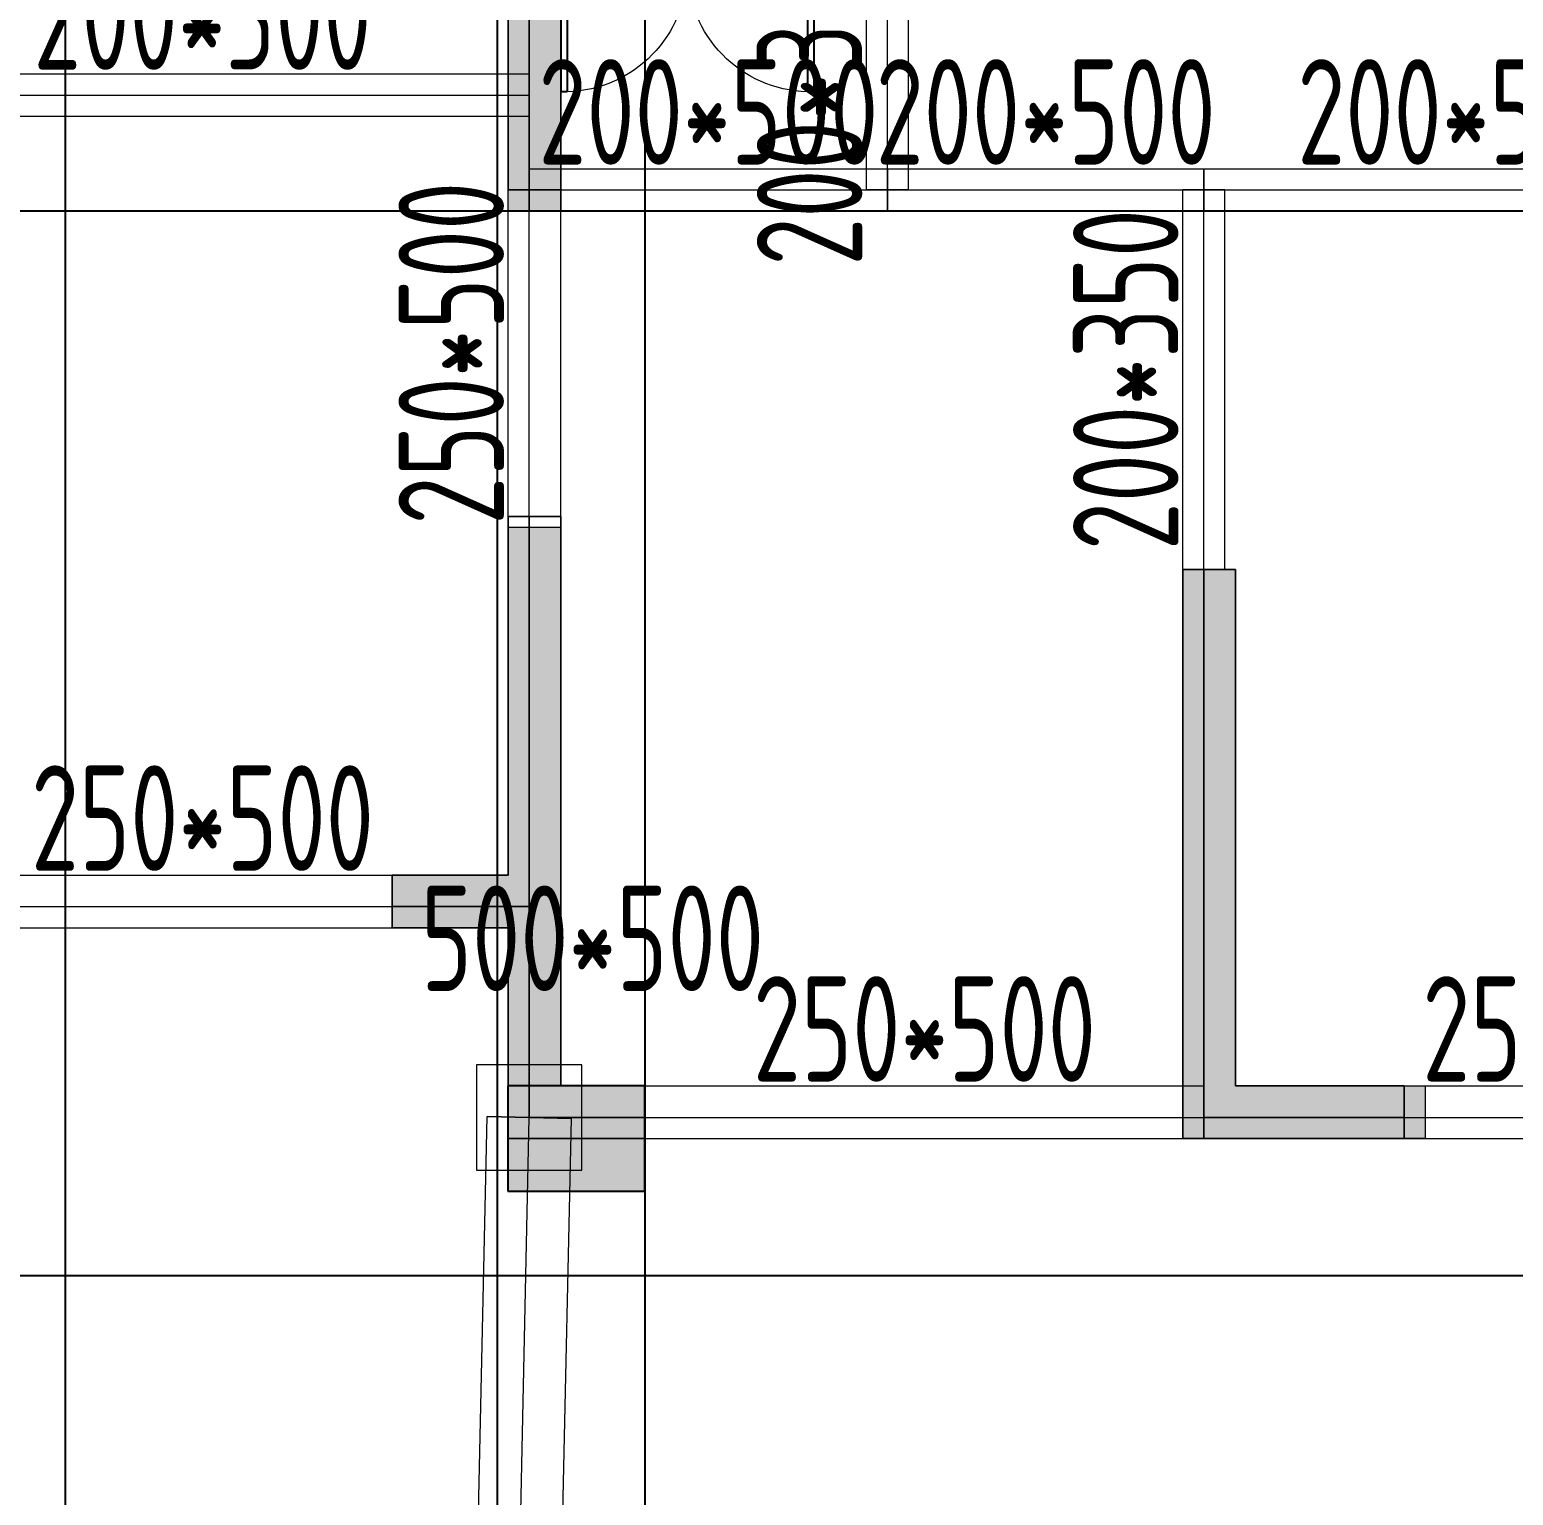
# Model space of a CAD drawing. Extents: x 369444 to 684549, y -549309 to 575337.
# Drawn here: x 397205 to 404243, y 449164 to 456117 of the extents above; entities that cross this region are included whole.
import ezdxf

# ---------------------------------------------------------------- set-up
doc = ezdxf.new("R2010")
doc.units = 0
doc.header["$LTSCALE"] = 1000
doc.header["$MEASUREMENT"] = 0
for name, color, linetype, lineweight, true_color in [('-1-0-1', 7, 'Continuous', 0, 0xc0c0c0), ('-1-1-2', 7, 'Continuous', 0, 0xc0c0c0), ('-2-0-1', 1, 'Continuous', 0, 0xff0000), ('-2-1-2', 9, 'Continuous', 0, 0x808080), ('1-6-1', 7, 'Continuous', 0, 0x55ff55), ('1-6-2', 7, 'Continuous', 0, 0x55ff55), ('11-6-1', 2, 'Continuous', 0, 0xffff00), ('11-6-2', 2, 'Continuous', 0, 0xffff00), ('11-6-5', 2, 'Continuous', 0, 0xffff00), ('12-6-1', 4, 'Continuous', 0, 0x00ffff), ('12-6-2', 4, 'Continuous', 0, 0x00ffff), ('12-6-5', 4, 'Continuous', 0, 0x00ffff)]:
    doc.layers.add(name, color=color, linetype=linetype, lineweight=lineweight, true_color=true_color)
for name, color, linetype in [('A-WALL-HATCH', 8, 'Continuous'), ('COLUMN', 9, 'Continuous'), ('DOTE', 1, 'Continuous'), ('PUB_HATCH', 8, 'Continuous'), ('WINDOW', 4, 'Continuous')]:
    doc.layers.add(name, color=color, linetype=linetype)
doc.styles.add('yjkcad', font='yjkeng.shx', dxfattribs={"width": 0.7, "height": 250, "bigfont": 'yjkchn.shx'})

# ---------------------------------------------------------------- blocks, each defined once
blk = doc.blocks.new('$DorLib2D$00000002')
for p, q in [((-0.5, 0), (-0.5, 0.4875)), ((-0.475, 0.4875), (-0.5, 0.4875)), ((-0.475, 0), (-0.475, 0.4875)), ((0.475, 0), (0.475, 0.4875)), ((0.475, 0.4875), (0.5, 0.4875)), ((0.5, 0), (0.5, 0.4875)), ((-0.5, 0), (-0.475, 0)), ((0.5, 0), (0.475, 0))]:
    blk.add_line(p, q)
at = {"lineweight": 13}
for centre, start, end in [((-0.4875, 0), 0, 88.53072), ((0.4875, 0), 91.46928, 180)]:
    blk.add_arc(centre, 0.4875, start, end, dxfattribs=at)

msp = doc.modelspace()

# ---------------------------------------------------------------- hatches: boundary and pattern name
at = {"layer": 'A-WALL-HATCH'}
msp.add_hatch(color=256, dxfattribs=at).paths.add_polyline_path([(400123.3, 450607), (400123.3, 451107), (399473.3, 451107), (399473.3, 450607)])
at = {"layer": 'PUB_HATCH'}
h = msp.add_hatch(color=256, dxfattribs=at)
h.dxf.hatch_style = 1
h.paths.add_polyline_path([(433674.5, 461707), (433674.5, 462107), (434074.5, 462107), (434074.5, 461707)], flags=17)
h.paths.add_polyline_path([(405174.5, 461707), (405174.5, 462107), (404774.5, 462107), (404774.5, 461707)], flags=17)
h.paths.add_polyline_path([(419974.5, 457857), (420074.5, 457857), (420074.5, 458357), (419574.5, 458357), (419574.5, 457857), (419724.5, 457857)], flags=17)
h.paths.add_polyline_path([(420174.5, 458357), (419574.5, 458357), (419574.5, 455257), (419974.5, 455257), (419974.5, 455457), (419824.5, 455457), (419824.5, 458107), (420174.5, 458107)])
h.paths.add_polyline_path([(399474.5, 455257), (399474.5, 460257), (400224.5, 460257), (400224.5, 460007), (399724.5, 460007), (399724.5, 455257)])
h.paths.add_polyline_path([(409249.5, 456957), (409249.5, 460257), (409499.5, 460257), (409499.5, 456957)])
h.paths.add_polyline_path([(393024.5, 457657), (393024.5, 452107), (393524.5, 452107), (393524.5, 451857), (392774.5, 451857), (392774.5, 457657)])
h.paths.add_polyline_path([(396324.5, 451857), (395424.5, 451857), (395424.5, 452107), (396324.5, 452107), (396324.5, 454357), (396574.5, 454357), (396574.5, 452107), (397124.5, 452107), (397124.5, 451857)])
h.paths.add_polyline_path([(402924.5, 453557), (402924.5, 451107), (403824.5, 451107), (403824.5, 450857), (402674.5, 450857), (402674.5, 453557)])
h.paths.add_polyline_path([(405624.5, 459557), (405624.5, 460257), (407674.5, 460257), (407674.5, 460007), (405874.5, 460007), (405874.5, 459557)])
h.paths.add_polyline_path([(416074.5, 453557), (416074.5, 450857), (414924.5, 450857), (414924.5, 451107), (415824.5, 451107), (415824.5, 453557)])
h.paths.add_polyline_path([(413574.5, 458107), (413074.5, 458107), (413074.5, 455457), (413274.5, 455457), (413274.5, 455257), (412824.5, 455257), (412824.5, 458357), (413574.5, 458357)])
h.paths.add_polyline_path([(419274.5, 453557), (419274.5, 450857), (418624.5, 450857), (418624.5, 451107), (419024.5, 451107), (419024.5, 453557)])
h.paths.add_polyline_path([(406974.5, 461656.8), (406974.5, 462557), (410374.5, 462557), (410374.5, 461656.8), (410174.5, 461656.8), (410174.5, 462357), (407174.5, 462357), (407174.5, 461656.7)], flags=17)
h.paths.add_polyline_path([(405274.5, 455457), (405674.5, 455457), (405674.5, 458107), (405174.5, 458107), (405174.5, 458357), (405874.5, 458357), (405874.5, 455257), (405274.5, 455257)])
h.paths.add_polyline_path([(399724.5, 451107), (400124.5, 451107), (400124.5, 450857), (399474.5, 450857), (399474.5, 451857), (398924.5, 451857), (398924.5, 452107), (399474.5, 452107), (399474.5, 453757), (399724.5, 453757), (399724.5, 452107)])
h.paths.add_polyline_path([(405924.5, 451107), (406124.5, 451107), (406124.5, 450857), (405924.5, 450857), (405524.5, 450857), (405524.5, 451107), (405674.5, 451107), (405674.5, 453557), (405924.5, 453557)])
h.paths.add_polyline_path([(418674.5, 458357), (419274.5, 458357), (419274.5, 455257), (418874.5, 455257), (418874.5, 455457), (419024.5, 455457), (419024.5, 458107), (418674.5, 458107)])
h.paths.add_polyline_path([(396324.5, 456907), (396324.5, 457407), (394524.5, 457407), (394524.5, 457657), (396574.5, 457657), (396574.5, 456907)])
h.paths.add_polyline_path([(401924.5, 458107), (401374.5, 458107), (401374.5, 456307), (401124.5, 456307), (401124.5, 458357), (401924.5, 458357)])
h.paths.add_polyline_path([(410174.5, 464207), (410174.5, 464757), (407974.5, 464757), (407974.5, 464207), (407774.5, 464207), (407774.5, 464957), (410374.5, 464957), (410374.5, 464207)], flags=17)
h.paths.add_polyline_path([(413074.5, 451107), (413224.5, 451107), (413224.5, 450857), (412824.5, 450857), (412624.5, 450857), (412624.5, 451107), (412824.5, 451107), (412824.5, 453557), (413074.5, 453557)])
h.paths.add_polyline_path([(439124.5, 455257), (439124.5, 460007), (438624.5, 460007), (438624.5, 460257), (439374.5, 460257), (439374.5, 455257)])
h.paths.add_polyline_path([(429349.5, 456957), (429349.5, 460257), (429599.5, 460257), (429599.5, 456957)])
h.paths.add_polyline_path([(446074.5, 457657), (446074.5, 451857), (445324.5, 451857), (445324.5, 452107), (445824.5, 452107), (445824.5, 457657)])
h.paths.add_polyline_path([(441724.5, 451857), (441724.5, 452107), (442274.5, 452107), (442274.5, 454357), (442524.5, 454357), (442524.5, 452107), (443424.5, 452107), (443424.5, 451857), (442524.5, 451857)])
h.paths.add_polyline_path([(432974.5, 459557), (432974.5, 460007), (431174.5, 460007), (431174.5, 460257), (433224.5, 460257), (433224.5, 459557)])
h.paths.add_polyline_path([(423024.5, 453557), (423024.5, 451107), (423924.5, 451107), (423924.5, 450857), (422774.5, 450857), (422774.5, 453557)])
h.paths.add_polyline_path([(425274.5, 458357), (426024.5, 458357), (426024.5, 455257), (425574.5, 455257), (425574.5, 455457), (425774.5, 455457), (425774.5, 458107), (425274.5, 458107)])
h.paths.add_polyline_path([(419824.5, 453557), (419824.5, 451107), (420224.5, 451107), (420224.5, 450857), (419574.5, 450857), (419574.5, 453557)])
h.paths.add_polyline_path([(431674.5, 461656.8), (431674.5, 462357), (428674.5, 462357), (428674.5, 461656.8), (428474.5, 461656.8), (428474.5, 462557), (431874.5, 462557), (431874.5, 461656.8)], flags=17)
h.paths.add_polyline_path([(433574.5, 455257), (432974.5, 455257), (432974.5, 458357), (433674.5, 458357), (433674.5, 458107), (433174.5, 458107), (433174.5, 455457), (433574.5, 455457)])
h.paths.add_polyline_path([(439124.5, 452107), (439124.5, 453757), (439374.5, 453757), (439374.5, 452107), (439924.5, 452107), (439924.5, 451857), (439374.5, 451857), (439374.5, 450857), (438724.5, 450857), (438724.5, 451107), (439124.5, 451107)])
h.paths.add_polyline_path([(444324.5, 457407), (442524.5, 457407), (442524.5, 456907), (442274.5, 456907), (442274.5, 457657), (444324.5, 457657)])
h.paths.add_polyline_path([(432924.5, 453557), (433174.5, 453557), (433174.5, 451107), (433324.5, 451107), (433324.5, 450857), (432924.5, 450857), (432724.5, 450857), (432724.5, 451107), (432924.5, 451107)])
h.paths.add_polyline_path([(436924.5, 458357), (437724.5, 458357), (437724.5, 456307), (437474.5, 456307), (437474.5, 458107), (436924.5, 458107)])
h.paths.add_polyline_path([(436174.5, 453557), (436174.5, 450857), (435024.5, 450857), (435024.5, 451107), (435924.5, 451107), (435924.5, 453557)])
h.paths.add_polyline_path([(428474.5, 464207), (428474.5, 464957), (431074.5, 464957), (431074.5, 464207), (430874.5, 464207), (430874.5, 464757), (428674.5, 464757), (428674.5, 464207)], flags=17)
h.paths.add_polyline_path([(429349.5, 451107), (429349.5, 454357), (429599.5, 454357), (429599.5, 451107), (430324.5, 451107), (430324.5, 450857), (429349.5, 450857), (428624.5, 450857), (428624.5, 451107)])
h.paths.add_polyline_path([(425774.5, 453557), (426024.5, 453557), (426024.5, 451107), (426224.5, 451107), (426224.5, 450857), (426024.5, 450857), (425624.5, 450857), (425624.5, 451107), (425774.5, 451107)])
h.paths.add_polyline_path([(413074.5, 461657.3), (413324.5, 461657.3), (413324.5, 462157.3), (412824.5, 462157.3), (412824.5, 461657.3)], flags=17)
h.paths.add_polyline_path([(425774.5, 461657), (426024.5, 461657), (426024.5, 462157), (425524.5, 462157), (425524.5, 461657)], flags=17)
edge = h.paths.add_edge_path()
edge.add_line((413074.5, 461657), (413074.5, 460057))
edge.add_line((413074.5, 460057), (411074.5, 460057))
edge.add_line((411074.5, 460057), (411074.5, 460257))
edge.add_line((411074.5, 460257), (412824.5, 460257))
edge.add_line((412824.5, 460257), (412824.5, 461657.3))
edge.add_line((404774.5, 461707), (401874.5, 461707))
edge.add_line((401874.5, 461707), (401874.5, 464457))
edge.add_line((401874.5, 464457), (399674.5, 464457))
edge.add_line((399674.5, 464457), (399674.5, 461657))
edge.add_line((399674.5, 461657), (399174.5, 461657))
edge.add_line((399174.5, 461657), (399174.5, 461857))
edge.add_line((399174.5, 461857), (399474.5, 461857))
edge.add_line((399474.5, 461857), (399474.5, 464457))
edge.add_line((399474.5, 464457), (397174.5, 464457))
edge.add_line((397174.5, 464457), (397174.5, 463507))
edge.add_line((397174.5, 463507), (396924.5, 463507))
edge.add_line((396924.5, 463507), (396924.5, 464457))
edge.add_line((396924.5, 464457), (396924.5, 464907))
edge.add_line((396924.5, 464907), (392224.5, 464907))
edge.add_line((392224.5, 464907), (392224.5, 461907))
edge.add_line((392224.5, 461907), (393024.5, 461907))
edge.add_line((393024.5, 461907), (393024.5, 461157))
edge.add_line((393024.5, 461157), (392774.5, 461157))
edge.add_line((392774.5, 461157), (392774.5, 461657))
edge.add_line((392774.5, 461657), (391974.5, 461657))
edge.add_line((391974.5, 461657), (391974.5, 465157))
edge.add_line((391974.5, 465157), (397174.5, 465157))
edge.add_line((397174.5, 465157), (397174.5, 464707))
edge.add_line((397174.5, 464707), (399674.5, 464707))
edge.add_line((399674.5, 464707), (402124.5, 464707))
edge.add_line((402124.5, 464707), (402124.5, 461957))
edge.add_line((402124.5, 461957), (404774.5, 461957))
edge.add_line((426024.5, 461657), (426024.5, 460257))
edge.add_line((426024.5, 460257), (427774.5, 460257))
edge.add_line((427774.5, 460257), (427774.5, 460057))
edge.add_line((427774.5, 460057), (425774.5, 460057))
edge.add_line((425774.5, 460057), (425774.5, 461657))
edge.add_line((434074.5, 461957), (436724.5, 461957))
edge.add_line((436724.5, 461957), (436724.5, 464707))
edge.add_line((436724.5, 464707), (439174.5, 464707))
edge.add_line((439174.5, 464707), (441674.5, 464707))
edge.add_line((441674.5, 464707), (441674.5, 465157))
edge.add_line((441674.5, 465157), (446874.5, 465157))
edge.add_line((446874.5, 465157), (446874.5, 461657))
edge.add_line((446874.5, 461657), (446074.5, 461657))
edge.add_line((446074.5, 461657), (446074.5, 461157))
edge.add_line((446074.5, 461157), (445824.5, 461157))
edge.add_line((445824.5, 461157), (445824.5, 461907))
edge.add_line((445824.5, 461907), (446624.5, 461907))
edge.add_line((446624.5, 461907), (446624.5, 464907))
edge.add_line((446624.5, 464907), (441924.5, 464907))
edge.add_line((441924.5, 464907), (441924.5, 464457))
edge.add_line((441924.5, 464457), (441924.5, 463507))
edge.add_line((441924.5, 463507), (441674.5, 463507))
edge.add_line((441674.5, 463507), (441674.5, 464457))
edge.add_line((441674.5, 464457), (439374.5, 464457))
edge.add_line((439374.5, 464457), (439374.5, 461857))
edge.add_line((439374.5, 461857), (439674.5, 461857))
edge.add_line((439674.5, 461857), (439674.5, 461657))
edge.add_line((439674.5, 461657), (439174.5, 461657))
edge.add_line((439174.5, 461657), (439174.5, 464457))
edge.add_line((439174.5, 464457), (436974.5, 464457))
edge.add_line((436974.5, 464457), (436974.5, 461707))
edge.add_line((436974.5, 461707), (434074.5, 461707))
edge.add_line((405174.5, 462107), (405174.5, 467557))
edge.add_line((405174.5, 467557), (412274.5, 467557))
edge.add_line((412274.5, 467557), (412274.5, 464707))
edge.add_line((412274.5, 464707), (412824.5, 464707))
edge.add_line((412824.5, 464707), (412824.5, 464307))
edge.add_line((412824.5, 464307), (413074.5, 464307))
edge.add_line((413074.5, 464307), (413074.5, 464957))
edge.add_line((413074.5, 464957), (412524.5, 464957))
edge.add_line((412524.5, 464957), (412524.5, 467557))
edge.add_line((412524.5, 467557), (413374.5, 467557))
edge.add_line((413374.5, 467557), (413374.5, 465557))
edge.add_line((413374.5, 465557), (419424.5, 465557))
edge.add_line((404924.5, 462107), (404924.5, 467807))
edge.add_line((404924.5, 467807), (412274.5, 467807))
edge.add_line((412274.5, 467807), (413624.5, 467807))
edge.add_line((413624.5, 467807), (413624.5, 465807))
edge.add_line((413624.5, 465807), (419424.5, 465807))
edge.add_line((419924.5, 465557), (425474.5, 465557))
edge.add_line((425474.5, 465557), (425474.5, 467557))
edge.add_line((425474.5, 467557), (426324.5, 467557))
edge.add_line((426324.5, 467557), (426324.5, 464957))
edge.add_line((426324.5, 464957), (425774.5, 464957))
edge.add_line((425774.5, 464957), (425774.5, 464307))
edge.add_line((425774.5, 464307), (426024.5, 464307))
edge.add_line((426024.5, 464307), (426024.5, 464707))
edge.add_line((426024.5, 464707), (426574.5, 464707))
edge.add_line((426574.5, 464707), (426574.5, 467557))
edge.add_line((426574.5, 467557), (433674.5, 467557))
edge.add_line((433674.5, 467557), (433674.5, 462107))
edge.add_line((419924.5, 465807), (425224.5, 465807))
edge.add_line((425224.5, 465807), (425224.5, 467807))
edge.add_line((425224.5, 467807), (426574.5, 467807))
edge.add_line((426574.5, 467807), (433924.5, 467807))
edge.add_line((433924.5, 467807), (433924.5, 462107))
h.paths.add_polyline_path([(410224.5, 451107), (410224.5, 450857), (408524.5, 450857), (408524.5, 451107), (409249.5, 451107), (409249.5, 454357), (409499.5, 454357), (409499.5, 451107)])

# ---------------------------------------------------------------- linework, layer by layer
at = {"layer": '-1-0-1', "color": 0}
for p in [(399574.4, 455806.9, -3600), (399574.4, 455356.9, -3600), (401274.4, 455356.9, -3600), (402774.4, 455356.9, -3600), (399574.4, 453806.9, -3600), (402774.4, 453556.9, -3600), (398924.4, 451956.9, -3600), (399574.4, 451956.9, -3600), (399574.4, 450956.9, -3600), (400124.4, 450956.9, -3600), (402774.4, 450956.9, -3600), (403574.4, 450956.9, -3600), (403724.4, 450956.9, -3600)]:
    msp.add_point(p, dxfattribs=at)
at = {"layer": '-1-1-2', "color": 0}
for p, q in [((399574.4, 455806.9, -3600), (399574.4, 455806.9)), ((399574.4, 455356.9, -3600), (399574.4, 455356.9)), ((401274.4, 455356.9, -3600), (401274.4, 455356.9)), ((402774.4, 455356.9, -3600), (402774.4, 455356.9)), ((399574.4, 453806.9, -3600), (399574.4, 453806.9)), ((402774.4, 453556.9, -3600), (402774.4, 453556.9)), ((398924.4, 451956.9, -3600), (398924.4, 451956.9)), ((399574.4, 451956.9, -3600), (399574.4, 451956.9)), ((399574.4, 450956.9, -3600), (399574.4, 450956.9)), ((400124.4, 450956.9, -3600), (400124.4, 450956.9)), ((402774.4, 450956.9, -3600), (402774.4, 450956.9)), ((403574.4, 450956.9, -3600), (403574.4, 450956.9)), ((403724.4, 450956.9, -3600), (403724.4, 450956.9))]:
    msp.add_line(p, q, dxfattribs=at)
at = {"layer": '-2-0-1', "color": 0}
for p, q in [((399574.4, 455806.9, -3600), (399574.4, 458256.9, -3600)), ((401274.4, 455356.9, -3600), (401274.4, 456256.9, -3600)), ((396474.4, 455806.9, -3600), (399574.4, 455806.9, -3600)), ((399574.4, 455356.9, -3600), (399574.4, 455806.9, -3600)), ((399574.4, 453806.9, -3600), (399574.4, 455356.9, -3600)), ((399574.4, 455356.9, -3600), (401274.4, 455356.9, -3600)), ((401274.4, 455356.9, -3600), (402774.4, 455356.9, -3600)), ((402774.4, 453556.9, -3600), (402774.4, 455356.9, -3600)), ((402774.4, 455356.9, -3600), (405274.4, 455356.9, -3600)), ((399574.4, 451956.9, -3600), (399574.4, 453806.9, -3600)), ((402774.4, 450956.9, -3600), (402774.4, 453556.9, -3600)), ((397124.4, 451956.9, -3600), (398924.4, 451956.9, -3600)), ((398924.4, 451956.9, -3600), (399574.4, 451956.9, -3600)), ((399574.4, 450956.9, -3600), (399574.4, 451956.9, -3600)), ((399424.3, 443907.1, -3600), (399574.4, 450956.9, -3600)), ((399574.4, 450956.9, -3600), (400124.4, 450956.9, -3600)), ((400124.4, 450956.9, -3600), (402774.4, 450956.9, -3600)), ((402774.4, 450956.9, -3600), (403574.4, 450956.9, -3600)), ((403574.4, 450956.9, -3600), (403724.4, 450956.9, -3600)), ((403724.4, 450956.9, -3600), (405524.4, 450956.9, -3600))]:
    msp.add_line(p, q, dxfattribs=at)
at = {"layer": '-2-1-2', "color": 0}
for p, q in [((399574.4, 455806.9), (399574.4, 458256.9)), ((401274.4, 455356.9), (401274.4, 456256.9)), ((396474.4, 455806.9), (399574.4, 455806.9)), ((399574.4, 455356.9), (399574.4, 455806.9)), ((399574.4, 453806.9), (399574.4, 455356.9)), ((399574.4, 455356.9), (401274.4, 455356.9)), ((401274.4, 455356.9), (402774.4, 455356.9)), ((402774.4, 453556.9), (402774.4, 455356.9)), ((402774.4, 455356.9), (405274.4, 455356.9)), ((399574.4, 451956.9), (399574.4, 453806.9)), ((402774.4, 450956.9), (402774.4, 453556.9)), ((397124.4, 451956.9), (398924.4, 451956.9)), ((398924.4, 451956.9), (399574.4, 451956.9)), ((399574.4, 450956.9), (399574.4, 451956.9)), ((399424.3, 443907.1), (399574.4, 450956.9)), ((399574.4, 450956.9), (400124.4, 450956.9)), ((400124.4, 450956.9), (402774.4, 450956.9)), ((402774.4, 450956.9), (403574.4, 450956.9)), ((403574.4, 450956.9), (403724.4, 450956.9)), ((403724.4, 450956.9), (405524.4, 450956.9))]:
    msp.add_line(p, q, dxfattribs=at)
at = {"layer": '1-6-1', "color": 0}
for p, q in [((399474.4, 458256.9, -3600), (399474.4, 455806.9, -3600)), ((399474.4, 455806.9), (399474.4, 458256.9)), ((399724.4, 458256.9), (399724.4, 455806.9)), ((399724.4, 455806.9, -3600), (399724.4, 458256.9, -3600)), ((399474.4, 455806.9, -3600), (399474.4, 455356.9, -3600)), ((399474.4, 455806.9), (399474.4, 455806.9, -3600)), ((399474.4, 455356.9), (399474.4, 455806.9)), ((399474.4, 455806.9, -3600), (399474.4, 455806.9)), ((399724.4, 455806.9), (399724.4, 455356.9)), ((399724.4, 455806.9, -3600), (399724.4, 455806.9)), ((399724.4, 455356.9, -3600), (399724.4, 455806.9, -3600)), ((399724.4, 455806.9), (399724.4, 455806.9, -3600)), ((399474.4, 455356.9, -3600), (399474.4, 455356.9)), ((399474.4, 455356.9, -3600), (399724.4, 455356.9, -3600)), ((399474.4, 455356.9), (399474.4, 455356.9, -3600)), ((399724.4, 455356.9), (399474.4, 455356.9)), ((399724.4, 455356.9), (399724.4, 455356.9, -3600)), ((399724.4, 455356.9, -3600), (399724.4, 455356.9)), ((399474.4, 453806.9, -3600), (399474.4, 452106.9, -3600)), ((399474.4, 453806.9), (399474.4, 453806.9, -3600)), ((399474.4, 452106.9), (399474.4, 453806.9)), ((399474.4, 453806.9, -3600), (399474.4, 453806.9)), ((399724.4, 453806.9, -3600), (399474.4, 453806.9, -3600)), ((399474.4, 453806.9), (399724.4, 453806.9)), ((399724.4, 453806.9), (399724.4, 451956.9)), ((399724.4, 453806.9, -3600), (399724.4, 453806.9)), ((399724.4, 451956.9, -3600), (399724.4, 453806.9, -3600)), ((399724.4, 453806.9), (399724.4, 453806.9, -3600)), ((402674.4, 453556.9, -3600), (402674.4, 450856.9, -3600)), ((402674.4, 453556.9), (402674.4, 453556.9, -3600)), ((402674.4, 450856.9), (402674.4, 453556.9)), ((402674.4, 453556.9, -3600), (402674.4, 453556.9)), ((402924.4, 453556.9, -3600), (402674.4, 453556.9, -3600)), ((402674.4, 453556.9), (402924.4, 453556.9)), ((402924.4, 453556.9), (402924.4, 451106.9)), ((402924.4, 453556.9, -3600), (402924.4, 453556.9)), ((402924.4, 451106.9, -3600), (402924.4, 453556.9, -3600)), ((402924.4, 453556.9), (402924.4, 453556.9, -3600)), ((398924.4, 452106.9, -3600), (398924.4, 452106.9)), ((399474.4, 452106.9, -3600), (398924.4, 452106.9, -3600)), ((398924.4, 452106.9), (399474.4, 452106.9)), ((398924.4, 452106.9, -3600), (398924.4, 451856.9, -3600)), ((398924.4, 452106.9), (398924.4, 452106.9, -3600)), ((398924.4, 451856.9), (398924.4, 452106.9)), ((399474.4, 452106.9), (399474.4, 452106.9, -3600)), ((399474.4, 452106.9, -3600), (399474.4, 452106.9)), ((399724.4, 451956.9), (399724.4, 451106.9)), ((399724.4, 451956.9, -3600), (399724.4, 451956.9)), ((399724.4, 451106.9, -3600), (399724.4, 451956.9, -3600)), ((399724.4, 451956.9), (399724.4, 451956.9, -3600)), ((398924.4, 451856.9), (398924.4, 451856.9, -3600)), ((399474.4, 451856.9), (398924.4, 451856.9)), ((398924.4, 451856.9, -3600), (399474.4, 451856.9, -3600)), ((398924.4, 451856.9, -3600), (398924.4, 451856.9)), ((399474.4, 451856.9, -3600), (399474.4, 451856.9)), ((399474.4, 451856.9, -3600), (399474.4, 450856.9, -3600)), ((399474.4, 451856.9), (399474.4, 451856.9, -3600)), ((399474.4, 450856.9), (399474.4, 451856.9)), ((399724.4, 451106.9), (399724.4, 451106.9, -3600)), ((399724.4, 451106.9, -3600), (399724.4, 451106.9)), ((400124.4, 451106.9, -3600), (399724.4, 451106.9, -3600)), ((399724.4, 451106.9), (400124.4, 451106.9)), ((400124.4, 451106.9), (400124.4, 451106.9, -3600)), ((400124.4, 451106.9, -3600), (400124.4, 451106.9)), ((400124.4, 450856.9, -3600), (400124.4, 451106.9, -3600)), ((400124.4, 451106.9), (400124.4, 450856.9)), ((402924.4, 451106.9, -3600), (402924.4, 451106.9)), ((403574.4, 451106.9, -3600), (402924.4, 451106.9, -3600)), ((402924.4, 451106.9), (403574.4, 451106.9)), ((402924.4, 451106.9), (402924.4, 451106.9, -3600)), ((403574.4, 451106.9, -3600), (403574.4, 451106.9)), ((403724.4, 451106.9, -3600), (403574.4, 451106.9, -3600)), ((403574.4, 451106.9), (403724.4, 451106.9)), ((403574.4, 451106.9), (403574.4, 451106.9, -3600)), ((403724.4, 451106.9), (403724.4, 451106.9, -3600)), ((403724.4, 451106.9, -3600), (403724.4, 451106.9)), ((403724.4, 450856.9, -3600), (403724.4, 451106.9, -3600)), ((403724.4, 451106.9), (403724.4, 450856.9)), ((399474.4, 450856.9, -3600), (399474.4, 450856.9)), ((399474.4, 450856.9), (399474.4, 450856.9, -3600)), ((400124.4, 450856.9), (399474.4, 450856.9)), ((399474.4, 450856.9, -3600), (400124.4, 450856.9, -3600)), ((400124.4, 450856.9, -3600), (400124.4, 450856.9)), ((400124.4, 450856.9), (400124.4, 450856.9, -3600)), ((402674.4, 450856.9), (402674.4, 450856.9, -3600)), ((403574.4, 450856.9), (402674.4, 450856.9)), ((402674.4, 450856.9, -3600), (403574.4, 450856.9, -3600)), ((402674.4, 450856.9, -3600), (402674.4, 450856.9)), ((403574.4, 450856.9), (403574.4, 450856.9, -3600)), ((403724.4, 450856.9), (403574.4, 450856.9)), ((403574.4, 450856.9, -3600), (403724.4, 450856.9, -3600)), ((403574.4, 450856.9, -3600), (403574.4, 450856.9)), ((403724.4, 450856.9, -3600), (403724.4, 450856.9)), ((403724.4, 450856.9), (403724.4, 450856.9, -3600))]:
    msp.add_line(p, q, dxfattribs=at)
at = {"layer": '1-6-2', "color": 0}
for p, q in [((399574.4, 458256.9), (399574.4, 455806.9)), ((399574.4, 455806.9, -3600), (399574.4, 458256.9, -3600)), ((399574.4, 455806.9), (399574.4, 455356.9)), ((399574.4, 455806.9, -3600), (399574.4, 455806.9)), ((399574.4, 455356.9, -3600), (399574.4, 455806.9, -3600)), ((399574.4, 455806.9), (399574.4, 455806.9, -3600)), ((399574.4, 455356.9), (399574.4, 455356.9, -3600)), ((399574.4, 453806.9), (399574.4, 451956.9)), ((399574.4, 453806.9, -3600), (399574.4, 453806.9)), ((399574.4, 451956.9, -3600), (399574.4, 453806.9, -3600)), ((402774.4, 453556.9), (402774.4, 450956.9)), ((402774.4, 453556.9, -3600), (402774.4, 453556.9)), ((402774.4, 450956.9, -3600), (402774.4, 453556.9, -3600)), ((398924.4, 451956.9), (398924.4, 451956.9, -3600)), ((399574.4, 451956.9), (398924.4, 451956.9)), ((398924.4, 451956.9, -3600), (399574.4, 451956.9, -3600)), ((399574.4, 451956.9, -3600), (399574.4, 451956.9)), ((399574.4, 451956.9), (399574.4, 450956.9)), ((399574.4, 451956.9, -3600), (399574.4, 451956.9)), ((399574.4, 450956.9, -3600), (399574.4, 451956.9, -3600)), ((399574.4, 451956.9), (399574.4, 451956.9, -3600)), ((399574.4, 450956.9), (399574.4, 450956.9, -3600)), ((399574.4, 450956.9), (399574.4, 450956.9, -3600)), ((400124.4, 450956.9), (399574.4, 450956.9)), ((399574.4, 450956.9, -3600), (400124.4, 450956.9, -3600)), ((400124.4, 450956.9, -3600), (400124.4, 450956.9)), ((402774.4, 450956.9), (402774.4, 450956.9, -3600)), ((403574.4, 450956.9), (402774.4, 450956.9)), ((402774.4, 450956.9, -3600), (403574.4, 450956.9, -3600)), ((402774.4, 450956.9), (402774.4, 450956.9, -3600)), ((403574.4, 450956.9), (403574.4, 450956.9, -3600)), ((403724.4, 450956.9), (403574.4, 450956.9)), ((403574.4, 450956.9, -3600), (403724.4, 450956.9, -3600)), ((403574.4, 450956.9, -3600), (403574.4, 450956.9)), ((403724.4, 450956.9, -3600), (403724.4, 450956.9))]:
    msp.add_line(p, q, dxfattribs=at)
at = {"layer": '11-6-1', "color": 0}
for p, q in [((399324.4, 451206.9, -5100), (399324.4, 450706.9, -5100)), ((399824.4, 451206.9, -5100), (399324.4, 451206.9, -5100)), ((399324.4, 451206.9, -8700), (399324.4, 450706.9, -8700)), ((399824.4, 451206.9, -8700), (399324.4, 451206.9, -8700)), ((399324.4, 451206.9, -8700), (399324.4, 451206.9, -5100)), ((399824.4, 450706.9, -5100), (399824.4, 451206.9, -5100)), ((399824.4, 450706.9, -8700), (399824.4, 451206.9, -8700)), ((399824.4, 451206.9, -8700), (399824.4, 451206.9, -5100)), ((399324.4, 450706.9, -5100), (399824.4, 450706.9, -5100)), ((399324.4, 450706.9, -8700), (399824.4, 450706.9, -8700)), ((399324.4, 450706.9, -8700), (399324.4, 450706.9, -5100)), ((399824.4, 450706.9, -8700), (399824.4, 450706.9, -5100))]:
    msp.add_line(p, q, dxfattribs=at)
at = {"layer": '11-6-2', "color": 0}
msp.add_line((399574.4, 450956.9, -8700), (399574.4, 450956.9, -5100), dxfattribs=at)
at = {"layer": '12-6-1', "color": 0}
for p, q in [((401174.4, 455356.9), (401174.4, 456256.9)), ((401174.4, 455356.9, -350), (401174.4, 456256.9, -350)), ((401374.4, 455356.9), (401374.4, 456256.9)), ((401374.4, 455356.9, -350), (401374.4, 456256.9, -350)), ((396474.4, 455906.9), (399574.4, 455906.9)), ((396474.4, 455906.9, -300), (399574.4, 455906.9, -300)), ((399574.4, 455906.9), (399574.4, 455706.9)), ((399574.4, 455906.9, -300), (399574.4, 455906.9)), ((399574.4, 455706.9, -300), (399574.4, 455906.9, -300)), ((396474.4, 455706.9), (399574.4, 455706.9)), ((396474.4, 455706.9, -300), (399574.4, 455706.9, -300)), ((399574.4, 455706.9), (399574.4, 455706.9, -300)), ((399574.4, 455456.9), (399574.4, 455256.9)), ((399574.4, 455456.9, -500), (399574.4, 455456.9)), ((399574.4, 455256.9, -500), (399574.4, 455456.9, -500)), ((399574.4, 455456.9), (401274.4, 455456.9)), ((399574.4, 455456.9, -500), (401274.4, 455456.9, -500)), ((401274.4, 455456.9), (401274.4, 455256.9)), ((401274.4, 455456.9, -500), (401274.4, 455456.9)), ((401274.4, 455256.9, -500), (401274.4, 455456.9, -500)), ((401274.4, 455456.9), (402774.4, 455456.9)), ((401274.4, 455456.9, -500), (402774.4, 455456.9, -500)), ((401274.4, 455456.9), (401274.4, 455256.9)), ((401274.4, 455456.9, -500), (401274.4, 455456.9)), ((401274.4, 455256.9, -500), (401274.4, 455456.9, -500)), ((402774.4, 455456.9), (402774.4, 455256.9)), ((402774.4, 455456.9, -500), (402774.4, 455456.9)), ((402774.4, 455256.9, -500), (402774.4, 455456.9, -500)), ((402774.4, 455456.9), (405274.4, 455456.9)), ((402774.4, 455456.9, -500), (405274.4, 455456.9, -500)), ((402774.4, 455456.9), (402774.4, 455256.9)), ((402774.4, 455456.9, -500), (402774.4, 455456.9)), ((402774.4, 455256.9, -500), (402774.4, 455456.9, -500)), ((399474.4, 455356.9), (399724.4, 455356.9)), ((399474.4, 455356.9, -500), (399474.4, 455356.9)), ((399724.4, 455356.9, -500), (399474.4, 455356.9, -500)), ((399474.4, 453806.9), (399474.4, 455356.9)), ((399474.4, 453806.9, -500), (399474.4, 455356.9, -500)), ((399724.4, 455356.9), (399724.4, 455356.9, -500)), ((399724.4, 453806.9), (399724.4, 455356.9)), ((399724.4, 453806.9, -500), (399724.4, 455356.9, -500)), ((401174.4, 455356.9), (401374.4, 455356.9)), ((401174.4, 455356.9, -350), (401174.4, 455356.9)), ((401374.4, 455356.9, -350), (401174.4, 455356.9, -350)), ((401374.4, 455356.9), (401374.4, 455356.9, -350)), ((402674.4, 455356.9), (402874.4, 455356.9)), ((402674.4, 455356.9, -350), (402674.4, 455356.9)), ((402874.4, 455356.9, -350), (402674.4, 455356.9, -350)), ((402674.4, 453556.9), (402674.4, 455356.9)), ((402674.4, 453556.9, -350), (402674.4, 455356.9, -350)), ((402874.4, 455356.9), (402874.4, 455356.9, -350)), ((402874.4, 453556.9), (402874.4, 455356.9)), ((402874.4, 453556.9, -350), (402874.4, 455356.9, -350)), ((399574.4, 455256.9), (399574.4, 455256.9, -500)), ((399574.4, 455256.9), (401274.4, 455256.9)), ((399574.4, 455256.9, -500), (401274.4, 455256.9, -500)), ((401274.4, 455256.9), (401274.4, 455256.9, -500)), ((401274.4, 455256.9), (402774.4, 455256.9)), ((401274.4, 455256.9, -500), (402774.4, 455256.9, -500)), ((401274.4, 455256.9), (401274.4, 455256.9, -500)), ((402774.4, 455256.9), (402774.4, 455256.9, -500)), ((402774.4, 455256.9), (405274.4, 455256.9)), ((402774.4, 455256.9, -500), (405274.4, 455256.9, -500)), ((402774.4, 455256.9), (402774.4, 455256.9, -500)), ((399474.4, 453806.9), (399724.4, 453806.9)), ((399474.4, 453806.9, -500), (399474.4, 453806.9)), ((399724.4, 453806.9, -500), (399474.4, 453806.9, -500)), ((399724.4, 453806.9), (399724.4, 453806.9, -500)), ((402674.4, 453556.9), (402874.4, 453556.9)), ((402674.4, 453556.9, -350), (402674.4, 453556.9)), ((402874.4, 453556.9, -350), (402674.4, 453556.9, -350)), ((402874.4, 453556.9), (402874.4, 453556.9, -350)), ((397124.4, 452106.9), (398924.4, 452106.9)), ((397124.4, 452106.9, -500), (398924.4, 452106.9, -500)), ((398924.4, 452106.9), (398924.4, 451856.9)), ((398924.4, 452106.9, -500), (398924.4, 452106.9)), ((398924.4, 451856.9, -500), (398924.4, 452106.9, -500)), ((397124.4, 451856.9), (398924.4, 451856.9)), ((397124.4, 451856.9, -500), (398924.4, 451856.9, -500)), ((398924.4, 451856.9), (398924.4, 451856.9, -500)), ((400124.4, 451106.9), (400124.4, 450856.9)), ((400124.4, 451106.9, -500), (400124.4, 451106.9)), ((400124.4, 450856.9, -500), (400124.4, 451106.9, -500)), ((400124.4, 451106.9), (402774.4, 451106.9)), ((400124.4, 451106.9, -500), (402774.4, 451106.9, -500)), ((402774.4, 451106.9), (402774.4, 450856.9)), ((402774.4, 451106.9, -500), (402774.4, 451106.9)), ((402774.4, 450856.9, -500), (402774.4, 451106.9, -500)), ((403724.4, 451106.9), (403724.4, 450856.9)), ((403724.4, 451106.9, -500), (403724.4, 451106.9)), ((403724.4, 450856.9, -500), (403724.4, 451106.9, -500)), ((403724.4, 451106.9), (405524.4, 451106.9)), ((403724.4, 451106.9, -500), (405524.4, 451106.9, -500)), ((399224.4, 443911.3), (399374.4, 450961.2)), ((399224.4, 443911.3, -800), (399374.4, 450961.2, -800)), ((399374.4, 450961.2), (399774.3, 450952.7)), ((399374.4, 450961.2, -800), (399374.4, 450961.2)), ((399774.3, 450952.7, -800), (399374.4, 450961.2, -800)), ((399624.3, 443902.8), (399774.3, 450952.7)), ((399624.3, 443902.8, -800), (399774.3, 450952.7, -800)), ((399774.3, 450952.7), (399774.3, 450952.7, -800)), ((400124.4, 450856.9), (400124.4, 450856.9, -500)), ((400124.4, 450856.9), (402774.4, 450856.9)), ((400124.4, 450856.9, -500), (402774.4, 450856.9, -500)), ((402774.4, 450856.9), (402774.4, 450856.9, -500)), ((403724.4, 450856.9), (403724.4, 450856.9, -500)), ((403724.4, 450856.9), (405524.4, 450856.9)), ((403724.4, 450856.9, -500), (405524.4, 450856.9, -500))]:
    msp.add_line(p, q, dxfattribs=at)
at = {"layer": '12-6-2', "color": 0}
for p, q in [((401274.4, 455356.9), (401274.4, 456256.9)), ((396474.4, 455806.9), (399574.4, 455806.9)), ((399574.4, 453806.9), (399574.4, 455356.9)), ((399574.4, 455356.9), (401274.4, 455356.9)), ((401274.4, 455356.9), (402774.4, 455356.9)), ((402774.4, 453556.9), (402774.4, 455356.9)), ((402774.4, 455356.9), (405274.4, 455356.9)), ((397124.4, 451956.9), (398924.4, 451956.9)), ((399424.3, 443907.1), (399574.4, 450956.9)), ((400124.4, 450956.9), (402774.4, 450956.9)), ((403724.4, 450956.9), (405524.4, 450956.9))]:
    msp.add_line(p, q, dxfattribs=at)
at = {"layer": 'COLUMN', "color": 8}
for p, q in [((400123.3, 451107), (399473.3, 451107)), ((399473.3, 451107), (399473.3, 450607)), ((400123.3, 450607), (400123.3, 451107)), ((399473.3, 450607), (400123.3, 450607))]:
    msp.add_line(p, q, dxfattribs=at)
at = {"layer": 'DOTE', "color": 8}
for p, q in [((397374.5, 59364.2), (397374.5, 476704.8)), ((399424.5, 261807), (399424.5, 476704.8)), ((400124.5, 261807), (400124.5, 476704.8))]:
    msp.add_line(p, q, dxfattribs=at)
at = {"layer": 'DOTE', "color": 8, "lineweight": -2}
for p, q in [((377844.4, 455257), (624570.9, 455257)), ((377844.4, 450207), (624570.9, 450207))]:
    msp.add_line(p, q, dxfattribs=at)
at = {"layer": 'PUB_HATCH', "lineweight": 0, "ltscale": 1}
for points in [[(399474.5, 455257), (399474.5, 460257), (400224.5, 460257), (400224.5, 460007), (399724.5, 460007), (399724.5, 455257)], [(399724.5, 451107), (400124.5, 451107), (400124.5, 450857), (399474.5, 450857), (399474.5, 451857), (398924.5, 451857), (398924.5, 452107), (399474.5, 452107), (399474.5, 453757), (399724.5, 453757), (399724.5, 452107)], [(402924.5, 453557), (402924.5, 451107), (403824.5, 451107), (403824.5, 450857), (402674.5, 450857), (402674.5, 453557)]]:
    msp.add_lwpolyline(points, close=True, dxfattribs=at)

# ---------------------------------------------------------------- block references
at = {"layer": 'WINDOW', "lineweight": -2, "xscale": -1199.999999999991, "yscale": 1199.999999999991, "zscale": 1200, "rotation": 179.9999962661632}
msp.add_blockref('$DorLib2D$00000002', (400324.5, 456407), dxfattribs=at)

# ---------------------------------------------------------------- texts
at = {"layer": '11-6-5', "color": 0, "insert": (399874.4, 451556.9, -3600), "char_height": 500, "attachment_point": 8, "style": 'yjkcad'}
msp.add_mtext('500*500', dxfattribs=at)
at = {"layer": '12-6-5', "color": 0, "char_height": 500, "attachment_point": 8, "rotation": 90, "style": 'yjkcad'}
for s, insert in [('200*350', (401154.4, 455806.9)), ('250*500', (399454.4, 454581.9)), ('200*350', (402654.4, 454456.9))]:
    msp.add_mtext(s, dxfattribs=dict(at, insert=insert))
at = {"layer": '12-6-5', "color": 0, "char_height": 500, "attachment_point": 8, "style": 'yjkcad'}
for s, insert in [('200*300', (398024.4, 455926.9)), ('200*500', (400424.4, 455476.9)), ('200*500', (402024.4, 455476.9)), ('200*500', (404024.4, 455476.9)), ('250*500', (398024.4, 452126.9)), ('250*500', (401449.4, 451126.9)), ('250*500', (404624.4, 451126.9))]:
    msp.add_mtext(s, dxfattribs=dict(at, insert=insert))

doc.saveas('drawing.dxf')
